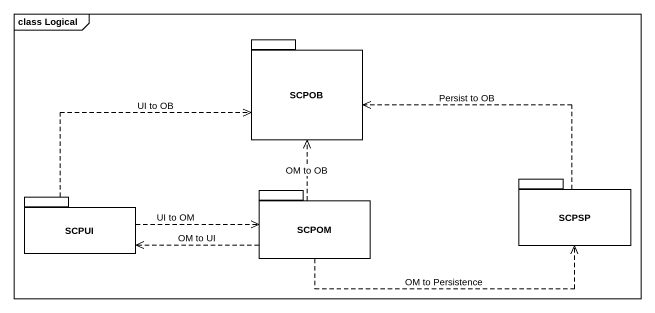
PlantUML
@startuml
mainframe class Logical
package SCPOB {
}
package SCPUI {
}
package SCPOM {
}
package SCPSP {
}
SCPUI .right.> SCPOB : UI to OB
SCPUI .right.> SCPOM : UI to OM
SCPOM .up.> SCPOB : OM to OB
SCPOM .left.> SCPUI : OM to UI
SCPOM .right.> SCPSP : OM to Persistence
SCPSP .left.> SCPOB : Persist to OB
@enduml
